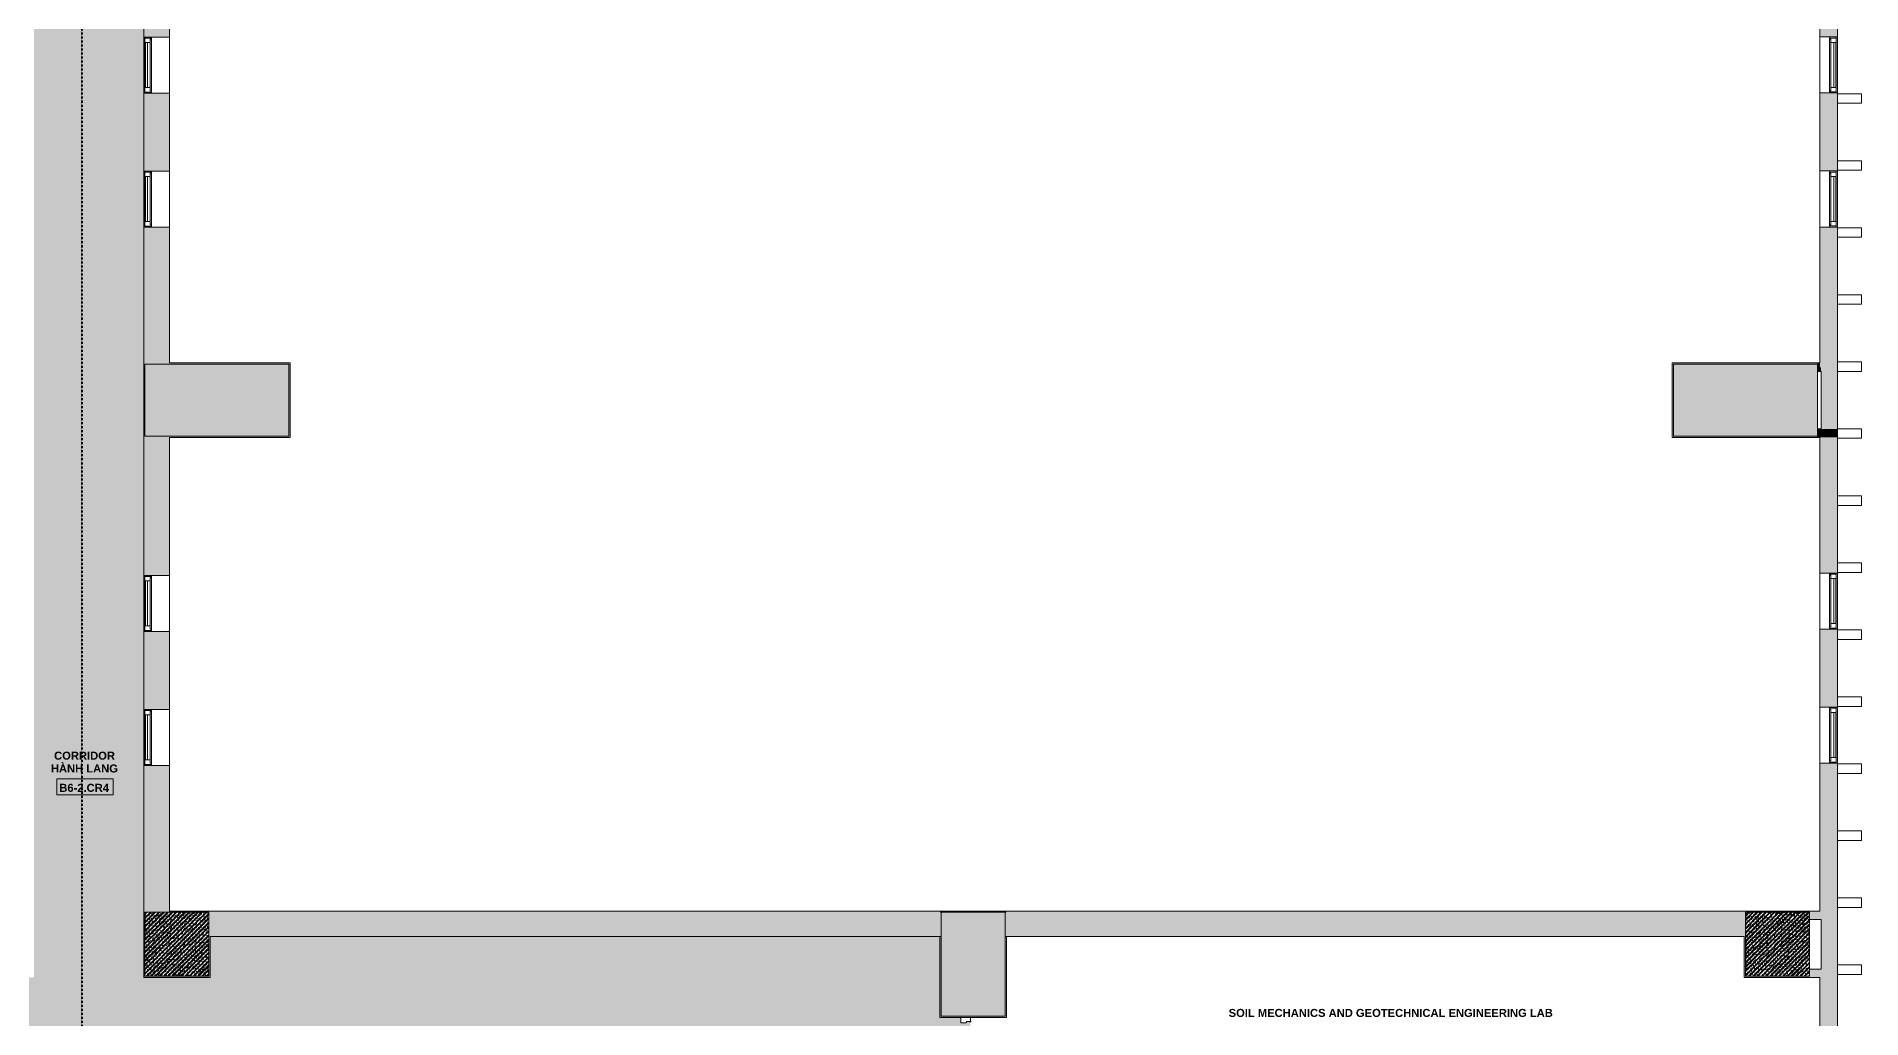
# Model space of a CAD drawing. Header units: millimetres. Extents: x -31340 to 17660, y 19597 to 75297.
# Drawn here: x -5145 to 17660, y 33019 to 45292 of the extents above; entities that cross this region are included whole.
import ezdxf

# ---------------------------------------------------------------- set-up
doc = ezdxf.new("R2010")
doc.units = ezdxf.units.MM
doc.linetypes.add('Dash', pattern=[6.35, 3.175, -3.175])
doc.linetypes.add('dash 1-1', pattern=[2, 1, -1])
for name, color, linetype, lineweight in [('A-AREA-IDEN', 2, 'Continuous', 9), ('A-DETL', 90, 'Continuous', 5), ('A-DOOR', 31, 'Continuous', 5), ('A-FLOR', 192, 'Continuous', 5), ('A-FLOR-PATT', 8, 'Continuous', 5), ('A-GLAZ', 151, 'Continuous', 5), ('A-GLAZ-CWMG', 51, 'Continuous', 5), ('A-GLAZ-HDLN', 1, 'Dash', 5), ('A-WALL', 113, 'Continuous', 5), ('A-WALL-PATT', 111, 'Continuous', 5), ('S-COLS', 52, 'Continuous', 5)]:
    doc.layers.add(name, color=color, linetype=linetype, lineweight=lineweight)
doc.styles.add('Arial_B', font='arialbd.ttf', dxfattribs={"height": 100})
pattern_1 = [(50, (0, 0), (63.763904, -5.57885), [6.668, -73.343]), (355, (0, 0), (-12.33488, 66.86951), [5.334, -58.674]), (100.451, (5.314, -0.465), (51.43036, 61.29098), [5.667, -62.332]), (46.184, (0, 17.78), (94.87722, -14.71484), [10.001, -110.014]), (96.636, (7.91, 16.55), (83.09115, 86.5993), [8.5, -93.497]), (351.184, (0, 17.78), (83.09204, 86.59928), [8.001, -88.011]), (21, (8.89, 13.335), (53.064487, -35.792726), [6.667, -73.342]), (326, (8.89, 13.335), (21.63066, 64.46546), [5.334, -58.674]), (71.451, (13.31, 10.35), (74.69646, 28.67237), [5.667, -62.332]), (37.5, (0, 0), (1.080413, 29.594271), [1.676, -56.286, 1.676, -57.887, -58.896]), (37.5, (0, 0), (1.080413, 29.594271), [-117.526, 1.676, -57.22]), (7.5, (0, 0), (23.386368, 35.063507), [1.676, -32.283, 1.676, -54.953, -22.447]), (7.5, (0, 0), (23.386368, 35.063507), [-90.589, 1.676, -20.771]), (327.5, (-19.825, 0), (47.456567, -2.005468), [1.676, -20.549, 1.676, -67.666, -92.011]), (327.5, (-19.825, 0), (47.456567, -2.005468), [-91.567, 1.676, -90.335]), (317.5, (-28.715, 0), (51.844948, 8.89904), [1.676, -27.216, 1.676, -44.374, -65.342]), (317.5, (-28.715, 0), (51.844948, 8.89904), [-74.943, 1.676, -63.665]), (45, (0, 0), (-26.71591, 26.71591), []), (45, (0, 10.89), (-26.71591, 26.71591), [])]

# ---------------------------------------------------------------- blocks, each defined once
blk = doc.blocks.new('M_Concrete-Square-Column - C1 - 800 X 800-V3-2nd Traffic Floor Plan - Pedestrian')
at = {"layer": 'S-COLS'}
h = blk.add_hatch(dxfattribs=at)
h.set_pattern_fill('FP_6', color=256, style=0, pattern_type=2)
h.set_pattern_definition([(50, (-16610.066, -33947), (63.763904, -5.57885), [6.667, -73.342]), (355, (-16610.066, -33947), (-12.33488, 66.86951), [5.334, -58.674]), (100.451, (-16604.75, -33947.465), (51.43036, 61.29098), [5.667, -62.332]), (46.184, (-16610.066, -33929.22), (94.87722, -14.71484), [10.001, -110.014]), (96.636, (-16602.16, -33930.45), (83.09115, 86.5993), [8.5, -93.497]), (351.184, (-16610.07, -33929.22), (83.09204, 86.59928), [8.001, -88.011]), (21, (-16601.176, -33933.665), (53.06449, -35.792726), [6.667, -73.342]), (326, (-16601.176, -33933.665), (21.63066, 64.46546), [5.334, -58.674]), (71.451, (-16596.754, -33936.65), (74.69646, 28.67237), [5.667, -62.332]), (37.5, (-16610.066, -33947), (1.080413, 29.594271), [1.676, -56.286, 1.676, -57.887, -58.896]), (37.5, (-16610.066, -33947), (1.080413, 29.594271), [-117.526, 1.676, -57.22]), (7.5, (-16610.066, -33947), (23.386368, 35.063507), [1.676, -32.283, 1.676, -54.953, -22.447]), (7.5, (-16610.066, -33947), (23.386368, 35.063507), [-90.589, 1.676, -20.771]), (327.5, (-16629.89, -33947), (47.456567, -2.005468), [1.676, -20.549, 1.676, -67.666, -92.012]), (327.5, (-16629.89, -33947), (47.456567, -2.005468), [-91.567, 1.676, -90.335]), (317.5, (-16638.78, -33947), (51.844948, 8.89904), [1.676, -27.216, 1.676, -44.374, -65.341]), (317.5, (-16638.78, -33947), (51.844948, 8.89904), [-74.943, 1.676, -63.665]), (45, (-16610.066, -33947), (-26.716616, 26.716616), []), (45, (-16610.066, -33936.11), (-26.716616, 26.716616), [])])
h.paths.add_polyline_path([(-400, -400), (400, -400), (400, 400), (-400, 400)])
at = {"layer": 'S-COLS', "lineweight": 15}
for p, q in [((400, 400), (-400, 400)), ((-400, 400), (-400, -400)), ((400, -400), (400, 400)), ((-400, -400), (400, -400))]:
    blk.add_line(p, q, dxfattribs=at)
blk = doc.blocks.new('M_Concrete-Square-Column - C1 - 800 X 800-V6-2nd Traffic Floor Plan - Pedestrian')
at = {"layer": 'S-COLS'}
h = blk.add_hatch(dxfattribs=at)
h.set_pattern_fill('FP_9', color=256, style=0, pattern_type=2)
h.set_pattern_definition([(50, (3389.934, -33947), (63.7639, -5.57885), [6.667, -73.342]), (355, (3389.934, -33947), (-12.33488, 66.86951), [5.334, -58.674]), (100.451, (3395.25, -33947.465), (51.43036, 61.29098), [5.667, -62.332]), (46.184, (3389.934, -33929.22), (94.87722, -14.71484), [10.001, -110.014]), (96.636, (3397.84, -33930.45), (83.09115, 86.5993), [8.5, -93.497]), (351.184, (3389.93, -33929.22), (83.09204, 86.59928), [8.001, -88.011]), (21, (3398.824, -33933.665), (53.06449, -35.79273), [6.667, -73.342]), (326, (3398.824, -33933.665), (21.63066, 64.46546), [5.334, -58.674]), (71.451, (3403.246, -33936.65), (74.69646, 28.67237), [5.667, -62.332]), (37.5, (3389.934, -33947), (1.080413, 29.594271), [1.676, -56.286, 1.676, -57.887, -58.896]), (37.5, (3389.934, -33947), (1.080413, 29.594271), [-117.526, 1.676, -57.22]), (7.5, (3389.934, -33947), (23.386368, 35.063507), [1.676, -32.283, 1.676, -54.953, -22.447]), (7.5, (3389.934, -33947), (23.386368, 35.063507), [-90.589, 1.676, -20.771]), (327.5, (3370.11, -33947), (47.456567, -2.005468), [1.676, -20.549, 1.676, -67.666, -92.012]), (327.5, (3370.11, -33947), (47.456567, -2.005468), [-91.567, 1.676, -90.335]), (317.5, (3361.22, -33947), (51.84495, 8.89904), [1.676, -27.216, 1.676, -44.374, -65.341]), (317.5, (3361.22, -33947), (51.84495, 8.89904), [-74.943, 1.676, -63.665]), (45, (3389.934, -33947), (-26.716616, 26.716616), []), (45, (3389.934, -33936.11), (-26.716616, 26.716616), [])])
h.paths.add_polyline_path([(-400, -400), (400, -400), (400, 400), (-400, 400)])
at = {"layer": 'S-COLS', "lineweight": 15}
for p, q in [((400, 400), (-400, 400)), ((-400, 400), (-400, -400)), ((400, -400), (400, 400)), ((-400, -400), (400, -400))]:
    blk.add_line(p, q, dxfattribs=at)
blk = doc.blocks.new('VGU_CLUSTER_W1A - W2A - W3A - W4 - W5C - W6 - VGU_CLUSTER_W1A-12668558-2nd Traffic Floor Plan - Pedestrian')
at = {"layer": 'A-GLAZ', "lineweight": 9}
for p, q in [((-350, -62), (-337, -62)), ((-337, -145), (-350, -145)), ((-337, -62), (-322, -62)), ((-337, -145), (-337, -62)), ((-337, -62), (-337, -145)), ((-281, -145), (-337, -145)), ((-322, -62), (-322, -78)), ((-322, -78), (-281, -78)), ((-281, -78), (-281, -145)), ((-281, -138), (-281, -113)), ((-281, -113), (281, -113)), ((281, -138), (-281, -138)), ((281, -78), (322, -78)), ((281, -145), (281, -78)), ((281, -113), (281, -138)), ((337, -145), (281, -145)), ((322, -62), (337, -62)), ((322, -78), (322, -62)), ((337, -62), (337, -145)), ((337, -62), (350, -62)), ((337, -145), (337, -62)), ((350, -145), (337, -145))]:
    blk.add_line(p, q, dxfattribs=at)
at = {"layer": 'A-GLAZ'}
for p, q in [((-322, -62), (322, -62)), ((-281, -78), (281, -78)), ((281, -145), (-281, -145))]:
    blk.add_line(p, q, dxfattribs=at)
at = {"layer": 'A-GLAZ-HDLN'}
for p in [(-13, -62), (13, -62)]:
    blk.add_line(p, (0, -62), dxfattribs=at)
blk = doc.blocks.new('DP3-DF201 - DP3-DF201b-10885522-2nd Traffic Floor Plan - Pedestrian')
at = {"layer": 'A-DOOR'}
for p, q in [((-903, 190), (-947, 190)), ((-947, 70), (-888, 70)), ((-900, 188), (-900, 174)), ((-900, 174), (-897, 174)), ((-900, 143), (-900, 174)), ((-897, 174), (-897, 193)), ((-888, 140), (-897, 140)), ((-885, 73), (-885, 137)), ((885, 137), (885, 73)), ((897, 140), (888, 140)), ((888, 70), (947, 70)), ((897, 193), (897, 174)), ((897, 174), (900, 174)), ((900, 174), (900, 188)), ((900, 174), (900, 143)), ((947, 190), (903, 190))]:
    blk.add_line(p, q, dxfattribs=at)
for centre, radius, start, end in [((-947, 187), 3, 90, 180.0361), ((-947, 187), 3, 141.4492, 180.0361), ((-947, 73), 3, 180, 270), ((-947, 73), 3, 180, 270), ((-947, 187), 3, 90, 128.5869), ((-900, 193), 3, 0, 249.3211), ((-903, 187), 3, 0, 90), ((-903, 187), 3, 45, 90), ((-900, 193), 3, 58.6638, 131.9935), ((-900, 193), 3, 58.6638, 131.9935), ((-900, 193), 3, 58.6638, 131.9935), ((-900, 193), 3, 58.6638, 131.9935), ((-900, 193), 3, 58.6638, 131.9935), ((-900, 193), 3, 58.6638, 131.9935), ((-900, 193), 3, 58.6638, 131.9935), ((-902, 188), 2.19, 3.0662, 59.0753), ((-903, 187), 3, 360, 36.7976), ((-897, 143), 3, 180, 270), ((-888, 137), 3, 360, 90), ((-888, 137), 3, 360, 90), ((-888, 73), 3, 270, 360), ((-888, 73), 3, 270, 360), ((888, 137), 3, 90, 180), ((888, 137), 3, 90, 180), ((888, 73), 3, 180, 270), ((888, 73), 3, 180, 270), ((900, 193), 3, 290.6789, 180), ((897, 143), 3, 270, 360), ((900, 193), 3, 48.0065, 121.3362), ((900, 193), 3, 48.0065, 121.3362), ((900, 193), 3, 48.0065, 121.3362), ((900, 193), 3, 48.0065, 121.3362), ((900, 193), 3, 48.0065, 121.3362), ((900, 193), 3, 48.0065, 121.3362), ((900, 193), 3, 48.0065, 121.3362), ((902, 188), 2.19, 120.9247, 176.9338), ((903, 187), 3, 90, 180), ((903, 187), 3, 90, 180), ((947, 187), 3, 359.9639, 90), ((947, 187), 3, 51.4131, 90), ((947, 73), 3, 270, 0), ((947, 73), 3, 270, 0), ((947, 187), 3, 359.9639, 38.5508)]:
    blk.add_arc(centre, radius, start, end, dxfattribs=at)
blk = doc.blocks.new('VGU_CLUSTER_W1A - W2A - W3A - W4 - W5C - W6 - VGU_CLUSTER_W1A-8561551-2nd Traffic Floor Plan - Pedestrian')
at = {"layer": 'A-GLAZ', "lineweight": 9}
for p, q in [((-337, 95), (-350, 95)), ((-350, 12), (-337, 12)), ((-337, 95), (-337, 12)), ((-281, 95), (-337, 95)), ((-337, 12), (-337, 95)), ((-337, 12), (-322, 12)), ((-322, 12), (-322, 28)), ((-322, 28), (-281, 28)), ((-281, 28), (-281, 95)), ((281, 88), (-281, 88)), ((-281, 88), (-281, 63)), ((-281, 63), (281, 63)), ((337, 95), (281, 95)), ((281, 95), (281, 28)), ((281, 63), (281, 88)), ((281, 28), (322, 28)), ((322, 28), (322, 12)), ((322, 12), (337, 12)), ((337, 12), (337, 95)), ((350, 95), (337, 95)), ((337, 95), (337, 12)), ((337, 12), (350, 12))]:
    blk.add_line(p, q, dxfattribs=at)
at = {"layer": 'A-GLAZ'}
for p, q in [((-322, 12), (322, 12)), ((281, 95), (-281, 95)), ((-281, 28), (281, 28))]:
    blk.add_line(p, q, dxfattribs=at)
at = {"layer": 'A-GLAZ-HDLN'}
for p in [(-13, 12), (13, 12)]:
    blk.add_line(p, (0, 12), dxfattribs=at)
blk = doc.blocks.new('Room Tag - Room Tag-8377849-2nd Traffic Floor Plan - Pedestrian')
at = {"layer": 'A-AREA-IDEN'}
for p, q in [((-7, -0.80625), (-7, -4.80625)), ((-7, -0.80625), (7, -0.80625)), ((7, -0.80625), (7, -4.80625)), ((-7, -4.80625), (7, -4.80625))]:
    blk.add_line(p, q, dxfattribs=at)

msp = doc.modelspace()

# ---------------------------------------------------------------- hatches: boundary and pattern name
at = {"layer": 'A-FLOR-PATT'}
h = msp.add_hatch(color=11, dxfattribs=at)
h.paths.add_polyline_path([(-5115, 20117), (-3805, 20117), (-3805, 21062), (-3375, 21062), (-3375, 22637), (-3272, 22637), (-3274, 22638), (-3275, 22640), (-3275, 22699), (-3274, 22701), (-3272, 22702), (-3208, 22702), (-3206, 22701), (-3205, 22699), (-3205, 22690), (-3204, 22688), (-3202, 22687), (-3158, 22687), (-3156, 22686), (-3155, 22684), (-3155, 22640), (-3156, 22638), (-3158, 22637), (-3155, 22637), (-3155, 23584), (-3171, 23584), (-3171, 23587), (-3202, 23587), (-3204, 23586), (-3205, 23584), (-3205, 23575), (-3206, 23573), (-3208, 23572), (-3272, 23572), (-3274, 23573), (-3275, 23575), (-3275, 23634), (-3274, 23636), (-3272, 23637), (-3375, 23637), (-3375, 26947), (-3790, 26947), (-3790, 26932), (-3805, 26932), (-3805, 27762), (-3790, 27762), (-3790, 27747), (-3375, 27747), (-3375, 27847), (-3372, 27847), (-3374, 27848), (-3375, 27850), (-3375, 27894), (-3374, 27896), (-3372, 27897), (-3360, 27897), (-3360, 28497), (-3372, 28497), (-3374, 28498), (-3375, 28500), (-3375, 28544), (-3374, 28546), (-3372, 28547), (-3375, 28547), (-3375, 31072), (2875, 31072), (2875, 24752), (3975, 24752), (3975, 24742), (5975, 24742), (5975, 24752), (6145, 24752), (6145, 31132), (6408, 31132), (6406, 31133), (6405, 31135), (6405, 31194), (6406, 31196), (6408, 31197), (6472, 31197), (6474, 31196), (6475, 31194), (6475, 31185), (6476, 31183), (6479, 31182), (6509, 31182), (6509, 31185), (6525, 31185), (6525, 32979), (6509, 32979), (6509, 32982), (6478, 32982), (6476, 32981), (6475, 32979), (6475, 32970), (6474, 32968), (6472, 32967), (6408, 32967), (6406, 32968), (6405, 32970), (6405, 33029), (6406, 33031), (6408, 33032), (6145, 33032), (6145, 34042), (-2975, 34042), (-2975, 33532), (-3805, 33532), (-3805, 54562), (-2975, 54562), (-2975, 54052), (-1290, 54052), (-1290, 54789), (-1292, 54787), (-1294, 54787), (-1295, 54788), (-1295, 54792), (-1293, 54793), (-1290, 54793), (-1290, 60432), (-1625, 60432), (-1625, 60532), (-1690, 60532), (-1690, 60602), (-1675, 60602), (-1675, 60636), (-1678, 60636), (-1677, 60657), (-1676, 60658), (-1672, 60657), (-1672, 60655), (-1673, 60653), (-1673, 60652), (-1290, 60652), (-1291, 66510), (-1292, 66509), (-1295, 66509), (-1295, 66510), (-1295, 66514), (-1293, 66515), (-1274, 66515), (-1274, 66512), (-1105, 66512), (-1105, 65972), (4458, 65973), (4457, 65974), (4458, 65977), (4458, 65977), (4462, 65977), (4463, 65975), (4463, 65972), (5957, 65972), (5958, 65977), (5959, 65978), (5963, 65977), (5963, 65974), (5962, 65973), (5962, 65972), (8558, 65973), (8557, 65974), (8558, 65977), (8558, 65977), (8562, 65977), (8563, 65975), (8563, 65972), (10057, 65972), (10058, 65977), (10059, 65978), (10063, 65977), (10063, 65974), (10062, 65973), (10062, 65972), (13510, 65972), (13510, 68712), (11640, 68712), (11640, 68812), (11575, 68812), (11575, 68882), (11590, 68882), (11590, 68917), (10693, 68917), (10693, 68916), (10690, 68916), (10690, 68882), (10705, 68882), (10705, 68812), (10640, 68812), (10640, 68712), (10320, 68712), (10320, 68815), (10319, 68813), (10317, 68812), (10258, 68812), (10256, 68813), (10255, 68815), (10255, 68879), (10256, 68881), (10258, 68882), (10267, 68882), (10269, 68883), (10270, 68885), (10270, 68916), (10267, 68916), (10267, 68927), (9370, 68927), (9370, 68885), (9371, 68883), (9373, 68882), (9382, 68882), (9384, 68881), (9385, 68879), (9385, 68815), (9384, 68813), (9382, 68812), (9323, 68812), (9321, 68813), (9320, 68815), (9320, 68712), (5545, 68712), (5545, 68815), (5544, 68813), (5542, 68812), (5483, 68812), (5481, 68813), (5480, 68815), (5480, 68879), (5481, 68881), (5483, 68882), (5492, 68882), (5494, 68883), (5495, 68885), (5495, 68927), (4698, 68927), (4698, 68916), (4695, 68916), (4695, 68885), (4696, 68883), (4698, 68882), (4707, 68882), (4709, 68881), (4710, 68879), (4710, 68815), (4709, 68813), (4707, 68812), (4648, 68812), (4646, 68813), (4645, 68815), (4645, 68712), (-1105, 68712), (-1105, 68312), (-1274, 68312), (-1274, 68309), (-1295, 68310), (-1296, 68310), (-1295, 68315), (-1292, 68315), (-1291, 68314), (-1290, 68314), (-1290, 68712), (-3375, 68712), (-3375, 71542), (-2875, 71542), (-2875, 71492), (-2860, 71492), (-2860, 71422), (-2925, 71422), (-2925, 71412), (-1925, 71412), (-1925, 71422), (-1990, 71422), (-1990, 71492), (-1975, 71492), (-1975, 71526), (-1978, 71526), (-1977, 71547), (-1976, 71548), (-1972, 71547), (-1972, 71544), (-1973, 71543), (-1973, 71542), (-1435, 71542), (-1435, 73062), (-1980, 73062), (-1980, 73132), (-1965, 73132), (-1965, 73182), (-1915, 73182), (-1915, 73192), (-2915, 73192), (-2915, 73182), (-2866, 73182), (-2868, 73184), (-2868, 73186), (-2867, 73187), (-2863, 73187), (-2862, 73185), (-2862, 73166), (-2865, 73166), (-2865, 73132), (-2850, 73132), (-2850, 73062), (-3375, 73062), (-3375, 73832), (-3805, 73832), (-3805, 74777), (-5175, 74777), (-5175, 73062), (-5470, 73062), (-5470, 73132), (-5455, 73132), (-5455, 73166), (-5458, 73166), (-5457, 73187), (-5456, 73188), (-5452, 73187), (-5452, 73184), (-5453, 73183), (-5453, 73182), (-5405, 73182), (-5405, 73192), (-6405, 73192), (-6405, 73182), (-6355, 73182), (-6355, 73132), (-6340, 73132), (-6340, 73062), (-6405, 73062), (-6405, 71542), (-5175, 71542), (-5175, 68702), (-5890, 68702), (-5890, 68712), (-7090, 68712), (-7090, 68702), (-8290, 68702), (-8290, 68712), (-9490, 68712), (-9490, 68702), (-10205, 68702), (-10205, 68712), (-11390, 68712), (-11390, 69677), (-11539, 69677), (-11537, 69675), (-11537, 69673), (-11538, 69672), (-11542, 69672), (-11543, 69674), (-11543, 69677), (-12830, 69677), (-12830, 68712), (-20045, 68712), (-20045, 69677), (-20224, 69677), (-20222, 69675), (-20222, 69673), (-20223, 69672), (-20227, 69672), (-20228, 69674), (-20228, 69677), (-21722, 69677), (-21722, 69672), (-21723, 69671), (-21727, 69672), (-21728, 69674), (-21727, 69676), (-21727, 69677), (-21905, 69677), (-21905, 68712), (-23495, 68712), (-23495, 70787), (-24439, 70787), (-24437, 70785), (-24437, 70783), (-24438, 70782), (-24442, 70782), (-24443, 70784), (-24443, 70803), (-24440, 70803), (-24440, 70837), (-24455, 70837), (-24455, 70907), (-24390, 70907), (-24390, 71002), (-25390, 71002), (-25390, 70907), (-25325, 70907), (-25325, 70837), (-25340, 70837), (-25340, 70787), (-26240, 70787), (-26240, 68707), (-26340, 68707), (-26340, 68642), (-26410, 68642), (-26410, 68657), (-26455, 68657), (-26455, 67760), (-26444, 67760), (-26444, 67757), (-26410, 67757), (-26410, 67772), (-26340, 67772), (-26340, 67707), (-26240, 67707), (-26240, 65357), (-26340, 65357), (-26340, 65292), (-26406, 65292), (-26406, 65307), (-26455, 65307), (-26455, 64410), (-26444, 64410), (-26444, 64407), (-26406, 64407), (-26406, 64422), (-26340, 64422), (-26340, 64357), (-26240, 64357), (-26240, 64037), (-26340, 64037), (-26340, 63972), (-26410, 63972), (-26410, 63987), (-26444, 63987), (-26444, 63984), (-26455, 63984), (-26455, 63087), (-26410, 63087), (-26410, 63102), (-26340, 63102), (-26340, 63037), (-26240, 63037), (-26240, 60552), (-26056, 60552), (-26058, 60554), (-26058, 60556), (-26057, 60557), (-26053, 60557), (-26052, 60555), (-26052, 60536), (-26055, 60536), (-26055, 60502), (-26040, 60502), (-26040, 60432), (-26240, 60432), (-26240, 58657), (-26340, 58657), (-26340, 58592), (-26410, 58592), (-26410, 58607), (-26455, 58607), (-26455, 57710), (-26444, 57710), (-26444, 57707), (-26410, 57707), (-26410, 57722), (-26340, 57722), (-26340, 57657), (-26240, 57657), (-26240, 55307), (-26340, 55307), (-26340, 55242), (-26410, 55242), (-26410, 55257), (-26455, 55257), (-26455, 54360), (-26444, 54360), (-26444, 54357), (-26410, 54357), (-26410, 54372), (-26340, 54372), (-26340, 54307), (-26240, 54307), (-26240, 53987), (-26340, 53987), (-26340, 53922), (-26410, 53922), (-26410, 53937), (-26444, 53937), (-26444, 53934), (-26455, 53934), (-26455, 53037), (-26410, 53037), (-26410, 53052), (-26340, 53052), (-26340, 52987), (-26240, 52987), (-26240, 48607), (-26340, 48607), (-26340, 48542), (-26410, 48542), (-26410, 48557), (-26455, 48557), (-26455, 47660), (-26444, 47660), (-26444, 47657), (-26410, 47657), (-26410, 47672), (-26340, 47672), (-26340, 47607), (-26240, 47607), (-26240, 47287), (-26340, 47287), (-26340, 47222), (-26410, 47222), (-26410, 47237), (-26444, 47237), (-26444, 47234), (-26455, 47234), (-26455, 46337), (-26410, 46337), (-26410, 46352), (-26340, 46352), (-26340, 46287), (-26240, 46287), (-26240, 41907), (-26340, 41907), (-26340, 41842), (-26410, 41842), (-26410, 41857), (-26455, 41857), (-26455, 40960), (-26444, 40960), (-26444, 40957), (-26410, 40957), (-26410, 40972), (-26340, 40972), (-26340, 40907), (-26240, 40907), (-26240, 40587), (-26340, 40587), (-26340, 40522), (-26410, 40522), (-26410, 40537), (-26444, 40537), (-26444, 40534), (-26455, 40534), (-26455, 39637), (-26410, 39637), (-26410, 39652), (-26340, 39652), (-26340, 39587), (-26240, 39587), (-26240, 35207), (-26340, 35207), (-26340, 35142), (-26410, 35142), (-26410, 35157), (-26455, 35157), (-26455, 34260), (-26444, 34260), (-26444, 34257), (-26410, 34257), (-26410, 34272), (-26340, 34272), (-26340, 34207), (-26240, 34207), (-26240, 33887), (-26340, 33887), (-26340, 33822), (-26410, 33822), (-26410, 33837), (-26444, 33837), (-26444, 33834), (-26455, 33834), (-26455, 32937), (-26410, 32937), (-26410, 32952), (-26340, 32952), (-26340, 32887), (-26240, 32887), (-26240, 28507), (-26340, 28507), (-26340, 28442), (-26410, 28442), (-26410, 28457), (-26455, 28457), (-26455, 27560), (-26444, 27560), (-26444, 27557), (-26410, 27557), (-26410, 27572), (-26340, 27572), (-26340, 27507), (-26240, 27507), (-26240, 27187), (-26340, 27187), (-26340, 27122), (-26410, 27122), (-26410, 27137), (-26444, 27137), (-26444, 27134), (-26455, 27134), (-26455, 26237), (-26410, 26237), (-26410, 26252), (-26340, 26252), (-26340, 26187), (-26240, 26187), (-26240, 24107), (-25355, 24107), (-25355, 24007), (-25290, 24007), (-25290, 23937), (-25305, 23937), (-25305, 23891), (-24408, 23891), (-24408, 23903), (-24405, 23903), (-24405, 23937), (-24420, 23937), (-24420, 24007), (-24355, 24007), (-24355, 24107), (-24105, 24107), (-24105, 31072), (-23275, 31072), (-23275, 30077), (-23126, 30077), (-23128, 30079), (-23128, 30081), (-23127, 30082), (-23123, 30082), (-23122, 30080), (-23122, 30077), (-21628, 30078), (-21627, 30082), (-21626, 30083), (-21622, 30082), (-21622, 30079), (-21623, 30078), (-21623, 30077), (-21475, 30077), (-21475, 31072), (-12095, 31072), (-12095, 30077), (-11947, 30078), (-11948, 30079), (-11947, 30082), (-11947, 30082), (-11943, 30082), (-11942, 30080), (-11942, 30077), (-10448, 30077), (-10447, 30082), (-10446, 30083), (-10442, 30082), (-10442, 30079), (-10443, 30078), (-10443, 30077), (-10295, 30077), (-10295, 31072), (-6625, 31072), (-6625, 31352), (-6525, 31352), (-6525, 31417), (-6455, 31417), (-6455, 31402), (-6421, 31402), (-6421, 31405), (-6400, 31404), (-6399, 31404), (-6400, 31399), (-6402, 31399), (-6404, 31400), (-6405, 31400), (-6405, 31072), (-5175, 31072), (-5175, 26557), (-6920, 26557), (-6920, 24957), (-5175, 24957), (-5175, 20117)])
h.paths.add_polyline_path([(-3158, 23587), (-3155, 23587), (-3155, 23588), (-3155, 23637), (-3158, 23637), (-3156, 23636), (-3155, 23634), (-3155, 23589), (-3156, 23588), (-3158, 23587)])
h.paths.add_polyline_path([(-3555, 30424), (-3555, 30445), (-3515, 30471), (-3504, 30478), (-3494, 30488), (-3491, 30497), (-3490, 30507), (-3490, 30530), (-3555, 30530), (-3555, 30548), (-3407, 30548), (-3407, 30484), (-3411, 30455), (-3416, 30446), (-3425, 30439), (-3436, 30434), (-3448, 30433), (-3462, 30435), (-3474, 30443), (-3483, 30455), (-3488, 30474), (-3496, 30463), (-3515, 30448), (-3520, 30445)])
h.paths.add_polyline_path([(-3448, 30451), (-3438, 30454), (-3432, 30459), (-3427, 30469), (-3425, 30484), (-3425, 30530), (-3471, 30530), (-3471, 30488), (-3469, 30467), (-3461, 30455), (-3454, 30453)])
h.paths.add_polyline_path([(-3407, 30580), (-3555, 30580), (-3555, 30599), (-3485, 30599), (-3485, 30677), (-3555, 30677), (-3555, 30696), (-3407, 30696), (-3407, 30677), (-3467, 30677), (-3467, 30599), (-3407, 30599)])
h.paths.add_polyline_path([(6522, 31132), (6525, 31132), (6525, 31134), (6525, 31133)])
h.paths.add_polyline_path([(6525, 31179), (6525, 31182), (6524, 31182), (6522, 31182), (6524, 31181), (6525, 31179)])
h.paths.add_polyline_path([(6524, 32982), (6525, 32983), (6525, 32984), (6524, 32983), (6522, 32982)])
h.paths.add_polyline_path([(6525, 33029), (6525, 33032), (6522, 33032), (6524, 33031)])
h.paths.add_polyline_path([(-6455, 33187), (-6525, 33187), (-6525, 33252), (-6625, 33252), (-6625, 33532), (-10605, 33532), (-10605, 35747), (-23275, 35747), (-23275, 33532), (-24105, 33532), (-24105, 34362), (-23495, 34362), (-23495, 35747), (-24105, 35747), (-24105, 35967), (-21905, 35967), (-21905, 61417), (-23275, 61417), (-23275, 60432), (-24270, 60432), (-24270, 60502), (-24255, 60502), (-24255, 60536), (-24258, 60536), (-24257, 60557), (-24256, 60558), (-24252, 60557), (-24252, 60555), (-24253, 60553), (-24253, 60552), (-24105, 60552), (-24105, 61637), (-21905, 61637), (-21905, 66412), (-5175, 66412), (-5175, 60652), (-3805, 60652), (-3805, 61262), (-2975, 61262), (-2975, 60652), (-2575, 60652), (-2575, 60602), (-2560, 60602), (-2560, 60532), (-2625, 60532), (-2625, 60432), (-5175, 60432), (-5175, 33532), (-6405, 33532), (-6405, 33203), (-6403, 33205), (-6401, 33205), (-6400, 33204), (-6400, 33200), (-6402, 33199), (-6421, 33199), (-6421, 33202), (-6455, 33202), (-6455, 33199)])
h.paths.add_polyline_path([(-16490, 33532), (-17305, 33532), (-17305, 34362), (-16475, 34362), (-16475, 33532)])
h.paths.add_polyline_path([(-23290, 40332), (-24105, 40332), (-24105, 41162), (-23275, 41162), (-23275, 40332)])
h.paths.add_polyline_path([(-3985, 46554), (-3985, 46575), (-3945, 46601), (-3934, 46608), (-3924, 46618), (-3921, 46627), (-3920, 46637), (-3920, 46660), (-3985, 46660), (-3985, 46678), (-3837, 46678), (-3837, 46614), (-3841, 46585), (-3846, 46576), (-3855, 46569), (-3866, 46564), (-3878, 46563), (-3892, 46565), (-3904, 46573), (-3913, 46585), (-3918, 46604), (-3926, 46593), (-3945, 46578), (-3950, 46575)])
h.paths.add_polyline_path([(-3878, 46581), (-3869, 46583), (-3862, 46589), (-3857, 46599), (-3855, 46618), (-3855, 46660), (-3902, 46660), (-3901, 46614), (-3899, 46597), (-3891, 46585), (-3884, 46583)])
h.paths.add_polyline_path([(-3837, 46710), (-3985, 46710), (-3985, 46729), (-3915, 46729), (-3915, 46807), (-3985, 46807), (-3985, 46826), (-3837, 46826), (-3837, 46807), (-3897, 46807), (-3897, 46729), (-3837, 46729)])
h.paths.add_polyline_path([(-23290, 47032), (-24105, 47032), (-24105, 47862), (-23275, 47862), (-23275, 47032)])
h.paths.add_polyline_path([(-24105, 53732), (-24105, 54562), (-23275, 54562), (-23275, 53732), (-24090, 53732)])
h.paths.add_polyline_path([(-3790, 65882), (-3805, 65882), (-3805, 66412), (-2975, 66412), (-2975, 65882), (-3349, 65882)])
h.paths.add_polyline_path([(-24083, 65882), (-24105, 65882), (-24105, 66412), (-23275, 66412), (-23275, 65882), (-23495, 65882)])
h.paths.add_polyline_path([(6160, 67532), (6145, 67532), (6145, 68347), (6975, 68347), (6975, 67532), (6960, 67532)])
h.paths.add_polyline_path([(-2833, 68532), (-2851, 68532), (-2851, 68680), (-2787, 68680), (-2758, 68676), (-2748, 68670), (-2742, 68662), (-2737, 68651), (-2736, 68639), (-2738, 68625), (-2746, 68613), (-2758, 68604), (-2777, 68599), (-2766, 68591), (-2751, 68572), (-2727, 68532), (-2748, 68532), (-2771, 68568), (-2781, 68583), (-2791, 68593), (-2800, 68596), (-2810, 68597), (-2833, 68597), (-2833, 68596)])
h.paths.add_polyline_path([(-2883, 68532), (-2902, 68532), (-2902, 68602), (-2980, 68602), (-2980, 68532), (-2999, 68532), (-2999, 68680), (-2980, 68680), (-2980, 68620), (-2902, 68620), (-2902, 68680), (-2883, 68680), (-2883, 68597)])
h.paths.add_polyline_path([(-2833, 68615), (-2787, 68616), (-2770, 68618), (-2758, 68626), (-2754, 68639), (-2756, 68648), (-2762, 68655), (-2772, 68660), (-2791, 68662), (-2833, 68662)])
h.paths.add_polyline_path([(4745, 68932), (6145, 68932), (6145, 71422), (5545, 71422), (5545, 71525), (5544, 71523), (5542, 71522), (5483, 71522), (5481, 71523), (5480, 71525), (5480, 71589), (5481, 71591), (5483, 71592), (5492, 71592), (5494, 71593), (5495, 71595), (5495, 71639), (5496, 71641), (5498, 71642), (5542, 71642), (5544, 71641), (5545, 71639), (5545, 71642), (6145, 71642), (6145, 74777), (4545, 74777), (4545, 71642), (4645, 71642), (4645, 71639), (4646, 71641), (4648, 71642), (4692, 71642), (4694, 71640), (4695, 71640), (4694, 71642), (4692, 71644), (4692, 71646), (4693, 71647), (4697, 71647), (4698, 71645), (4698, 71626), (4695, 71626), (4695, 71595), (4696, 71593), (4698, 71592), (4707, 71592), (4709, 71591), (4710, 71589), (4710, 71525), (4709, 71523), (4707, 71522), (4648, 71522), (4646, 71523), (4645, 71525), (4645, 71422), (4545, 71422), (4545, 68932), (4694, 68932), (4692, 68934), (4692, 68936), (4693, 68937), (4697, 68937), (4698, 68935), (4698, 68932)])
h.paths.add_polyline_path([(6085, 69102), (5585, 69102), (5585, 71102), (6085, 71102), (6085, 70217)])
h.paths.add_polyline_path([(5901, 71817), (5585, 71817), (5585, 73817), (6085, 73817), (6085, 71817)])
at = {"layer": 'A-WALL-PATT'}
h = msp.add_hatch(color=256, dxfattribs=at)
h.paths.add_polyline_path([(-3790, 41212), (-3485, 41212), (-3485, 42910), (-3805, 42910), (-3805, 41212)])
h.paths.add_polyline_path([(-3485, 43610), (-3485, 44585), (-3805, 44585), (-3805, 43610)])
h.paths.add_polyline_path([(-3790, 45285), (-3485, 45285), (-3485, 46982), (-3585, 46982), (-3585, 46397), (-3805, 46397), (-3805, 45285)])
h = msp.add_hatch(color=256, dxfattribs=at)
h.paths.add_polyline_path([(17360, 41157), (17360, 42911), (17140, 42911), (17140, 41157), (17155, 41157)])
h.paths.add_polyline_path([(17140, 43611), (17360, 43611), (17360, 44586), (17140, 44586)])
h.paths.add_polyline_path([(17360, 45286), (17360, 47037), (17140, 47037), (17140, 45286)])
for points in [[(-3805, 40282), (-3790, 40282), (-3790, 41212), (-3805, 41212), (-3805, 40297)], [(-3790, 41197), (-1990, 41197), (-1990, 41212), (-3790, 41212)], [(-1975, 40282), (-1975, 41212), (-1990, 41212), (-1990, 40282)], [(15310, 41197), (17110, 41197), (17110, 41212), (15295, 41212), (15295, 41197)], [(15310, 40282), (15310, 41197), (15295, 41197), (15295, 40282)], [(17140, 41107), (17155, 41107), (17155, 41157), (17140, 41157), (17140, 41212), (17110, 41212), (17110, 41107)], [(17360, 40387), (17360, 41157), (17155, 41157), (17155, 40387)], [(17140, 40282), (17360, 40282), (17360, 40387), (17110, 40387), (17110, 40282)], [(-3790, 40282), (-1990, 40282), (-1990, 40297), (-3790, 40297)], [(17110, 40297), (15310, 40297), (15310, 40282), (17110, 40282)], [(-2990, 34347), (-2975, 34347), (-2975, 34362), (-3805, 34362), (-3805, 34347), (-3349, 34347)], [(-3790, 33532), (-3790, 34347), (-3805, 34347), (-3805, 33532)], [(-2975, 33532), (-2975, 34347), (-2990, 34347), (-2990, 33532)], [(16195, 34042), (16195, 34362), (-2975, 34362), (-2975, 34042), (6160, 34042), (6160, 34347), (6960, 34347), (6960, 34042), (12838, 34042)], [(6968, 34362), (6153, 34362), (6153, 34347), (6968, 34347)], [(16195, 34347), (17010, 34347), (17010, 34362), (16195, 34362)], [(16210, 33532), (16210, 34347), (16195, 34347), (16195, 33532)], [(17360, 34257), (17360, 34362), (17010, 34362), (17010, 34257), (17155, 34257)], [(17360, 34257), (17155, 34257), (17155, 33637), (17360, 33637)], [(6145, 33047), (6160, 33047), (6160, 34042), (6145, 34042), (6145, 33276)], [(6975, 33032), (6975, 34042), (6960, 34042), (6960, 33032)], [(-3349, 33532), (-2990, 33532), (-2990, 33547), (-3790, 33547), (-3790, 33532)], [(16210, 33532), (17010, 33532), (17010, 33547), (16210, 33547)], [(17140, 33532), (17360, 33532), (17360, 33637), (17010, 33637), (17010, 33532)], [(6960, 33047), (6525, 33047), (6525, 33032), (6960, 33032)]]:
    msp.add_hatch(color=256, dxfattribs=at).paths.add_polyline_path(points)
h = msp.add_hatch(color=256, dxfattribs=at)
h.paths.add_polyline_path([(-3485, 34362), (-3485, 36182), (-3805, 36182), (-3805, 34362)])
h.paths.add_polyline_path([(-3805, 36882), (-3485, 36882), (-3485, 37857), (-3805, 37857), (-3805, 37380)])
h.paths.add_polyline_path([(-3485, 38557), (-3485, 40282), (-3805, 40282), (-3805, 38557), (-3790, 38557)])
h = msp.add_hatch(color=256, dxfattribs=at)
h.paths.add_polyline_path([(17360, 34362), (17360, 36211), (17140, 36211), (17140, 34362)])
h.paths.add_polyline_path([(17140, 36911), (17360, 36911), (17360, 37886), (17140, 37886), (17140, 37380)])
h.paths.add_polyline_path([(17360, 38586), (17360, 40282), (17140, 40282), (17140, 38586)])
h = msp.add_hatch(color=256, dxfattribs=at)
h.paths.add_polyline_path([(17155, 27762), (17360, 27762), (17360, 29511), (17140, 29511), (17140, 27762)])
h.paths.add_polyline_path([(17360, 30211), (17360, 31186), (17140, 31186), (17140, 30211)])
h.paths.add_polyline_path([(17360, 31886), (17360, 33532), (17140, 33532), (17140, 31886)])
h = msp.add_hatch(color=256, dxfattribs=at)
h.paths.add_polyline_path([(6525, 24742), (6525, 26947), (6160, 26947), (6160, 27747), (6525, 27747), (6525, 31132), (6145, 31132), (6145, 24742), (6160, 24742)])
h.paths.add_polyline_path([(6145, 33032), (6525, 33032), (6525, 33047), (6145, 33047)])
at = {"layer": 'S-COLS'}
h = msp.add_hatch(dxfattribs=at)
h.set_pattern_fill('FP_1', color=256, style=0, pattern_type=2)
h.set_pattern_definition(pattern_1)
h.paths.add_polyline_path([(-3790, 40297), (-1990, 40297), (-1990, 41197), (-3790, 41197), (-3790, 40899)])
h = msp.add_hatch(dxfattribs=at)
h.set_pattern_fill('FP_1', color=256, style=0, pattern_type=2)
h.set_pattern_definition(pattern_1)
h.paths.add_polyline_path([(17110, 40297), (17110, 41197), (15310, 41197), (15310, 40297)])
h = msp.add_hatch(dxfattribs=at)
h.set_pattern_fill('FP_1', color=256, style=0, pattern_type=2)
h.set_pattern_definition(pattern_1)
h.paths.add_polyline_path([(6960, 33047), (6960, 34347), (6160, 34347), (6160, 33047), (6479, 33047)])

# ---------------------------------------------------------------- linework, layer by layer
at = {"layer": 'A-DETL', "linetype": 'dash 1-1', "lineweight": 40}
msp.add_line((-4578, 55240), (-4578, 23067), dxfattribs=at)
at = {"layer": 'A-FLOR'}
msp.add_line((6525, 33032), (6525, 33029), dxfattribs=at)
at = {"layer": 'A-GLAZ-CWMG'}
for p, q in [((17360, 44577), (17360, 44457)), ((17660, 44577), (17360, 44577)), ((17660, 44457), (17660, 44577)), ((17360, 44457), (17660, 44457)), ((17360, 43740), (17360, 43620)), ((17660, 43740), (17360, 43740)), ((17360, 43620), (17660, 43620)), ((17660, 43620), (17660, 43740)), ((17360, 42902), (17360, 42782)), ((17660, 42902), (17360, 42902)), ((17660, 42782), (17660, 42902)), ((17360, 42782), (17660, 42782)), ((17360, 42065), (17360, 41945)), ((17660, 42065), (17360, 42065)), ((17660, 41945), (17660, 42065)), ((17360, 41945), (17660, 41945)), ((17360, 41227), (17360, 41107)), ((17660, 41227), (17360, 41227)), ((17360, 41107), (17660, 41107)), ((17660, 41107), (17660, 41227)), ((17360, 40390), (17360, 40270)), ((17660, 40390), (17360, 40390)), ((17660, 40270), (17660, 40390)), ((17360, 40270), (17660, 40270)), ((17360, 39552), (17360, 39432)), ((17660, 39552), (17360, 39552)), ((17660, 39432), (17660, 39552)), ((17360, 39432), (17660, 39432)), ((17360, 38715), (17360, 38595)), ((17660, 38715), (17360, 38715)), ((17360, 38595), (17660, 38595)), ((17660, 38595), (17660, 38715)), ((17360, 37877), (17360, 37757)), ((17660, 37877), (17360, 37877)), ((17660, 37757), (17660, 37877)), ((17360, 37757), (17660, 37757)), ((17360, 37040), (17360, 36920)), ((17660, 37040), (17360, 37040)), ((17660, 36920), (17660, 37040)), ((17360, 36920), (17660, 36920)), ((17360, 36202), (17360, 36082)), ((17660, 36202), (17360, 36202)), ((17360, 36082), (17660, 36082)), ((17660, 36082), (17660, 36202)), ((17360, 35365), (17360, 35245)), ((17660, 35365), (17360, 35365)), ((17660, 35245), (17660, 35365)), ((17360, 35245), (17660, 35245)), ((17360, 34527), (17360, 34407)), ((17660, 34527), (17360, 34527)), ((17660, 34407), (17660, 34527)), ((17360, 34407), (17660, 34407)), ((17360, 33690), (17360, 33570)), ((17660, 33690), (17360, 33690)), ((17360, 33570), (17660, 33570)), ((17660, 33570), (17660, 33690))]:
    msp.add_line(p, q, dxfattribs=at)
at = {"layer": 'A-WALL', "lineweight": 15}
for p, q in [((17360, 45286), (17360, 49611)), ((-3485, 45285), (-3485, 46982)), ((17140, 46982), (17140, 45286)), ((-3805, 46397), (-3805, 45285)), ((-3805, 45285), (-3485, 45285)), ((17140, 45286), (17360, 45286)), ((-3805, 44585), (-3805, 43610)), ((-3485, 44585), (-3805, 44585)), ((-3485, 43610), (-3485, 44585)), ((17140, 44586), (17140, 43611)), ((17360, 44586), (17140, 44586)), ((17360, 43611), (17360, 44586)), ((-3805, 43610), (-3485, 43610)), ((17140, 43611), (17360, 43611)), ((-3485, 42910), (-3805, 42910)), ((-3805, 42910), (-3805, 38557)), ((-3485, 41212), (-3485, 42910)), ((17140, 42911), (17140, 41212)), ((17360, 42911), (17140, 42911)), ((17360, 38586), (17360, 42911)), ((-3790, 40297), (-3790, 41197)), ((-3790, 41197), (-1990, 41197)), ((-1975, 41212), (-3485, 41212)), ((-1990, 41197), (-1990, 40297)), ((-1975, 40282), (-1975, 41212)), ((17140, 41212), (15295, 41212)), ((15295, 41212), (15295, 40282)), ((15310, 41197), (17110, 41197)), ((15310, 40297), (15310, 41197)), ((17110, 41197), (17110, 41107)), ((17110, 41107), (17155, 41107)), ((17155, 41107), (17155, 40387)), ((17155, 40387), (17110, 40387)), ((17110, 40387), (17110, 40297)), ((-1990, 40297), (-3790, 40297)), ((-3485, 38557), (-3485, 40282)), ((-3485, 40282), (-1975, 40282)), ((15295, 40282), (17140, 40282)), ((17110, 40297), (15310, 40297)), ((17140, 40282), (17140, 38586)), ((-3805, 38557), (-3485, 38557)), ((17140, 38586), (17360, 38586)), ((-3805, 37857), (-3805, 36882)), ((-3485, 37857), (-3805, 37857)), ((-3485, 36882), (-3485, 37857)), ((17140, 37886), (17140, 36911)), ((17360, 37886), (17140, 37886)), ((17360, 36911), (17360, 37886)), ((-3805, 36882), (-3485, 36882)), ((17140, 36911), (17360, 36911)), ((-3805, 36182), (-3805, 34362)), ((-3485, 36182), (-3805, 36182)), ((-3485, 34362), (-3485, 36182)), ((17140, 36211), (17140, 34362)), ((17360, 36211), (17140, 36211)), ((17360, 31886), (17360, 36211)), ((-3805, 34362), (-3805, 33532)), ((-2975, 34362), (-3485, 34362)), ((16195, 34362), (-2975, 34362)), ((6968, 34362), (6153, 34362)), ((6153, 34362), (6153, 34347)), ((6153, 34347), (6968, 34347)), ((6968, 34347), (6968, 34362)), ((17140, 34362), (16195, 34362)), ((17010, 34257), (17155, 34257)), ((17155, 34257), (17155, 33637)), ((-2975, 33532), (-2975, 34042)), ((-2975, 34042), (6160, 34042)), ((6145, 34042), (6145, 33047)), ((6160, 34042), (6145, 34042)), ((6160, 33047), (6160, 34042)), ((6960, 34042), (6960, 33047)), ((16195, 34042), (6960, 34042)), ((6975, 33032), (6975, 34042)), ((16195, 34042), (16195, 33532)), ((-3805, 33532), (-2975, 33532)), ((16195, 33532), (17140, 33532)), ((17155, 33637), (17010, 33637)), ((17140, 33532), (17140, 31886)), ((6145, 33047), (6145, 33032)), ((6145, 33032), (6525, 33032)), ((6960, 33047), (6160, 33047)), ((6525, 33032), (6975, 33032))]:
    msp.add_line(p, q, dxfattribs=at)
at = {"layer": 'A-WALL'}
for p, q in [((-3805, 44585), (-3805, 45285)), ((-3485, 45285), (-3485, 44585)), ((17140, 44586), (17140, 45286)), ((17360, 45286), (17360, 44586)), ((-3805, 42910), (-3805, 43610)), ((-3485, 43610), (-3485, 42910)), ((17140, 42911), (17140, 43611)), ((17360, 43611), (17360, 42911)), ((-3805, 37857), (-3805, 38557)), ((-3485, 38557), (-3485, 37857)), ((17140, 37886), (17140, 38586)), ((17360, 38586), (17360, 37886)), ((-3805, 36182), (-3805, 36882)), ((-3485, 36882), (-3485, 36182)), ((17140, 36211), (17140, 36911)), ((17360, 36911), (17360, 36211))]:
    msp.add_line(p, q, dxfattribs=at)
at = {"layer": 'S-COLS', "lineweight": 15}
for p, q in [((-1990, 41197), (-3790, 41197)), ((-3790, 41197), (-3790, 40297)), ((-1990, 40297), (-1990, 41197)), ((17110, 41197), (15310, 41197)), ((15310, 41197), (15310, 40297)), ((17110, 40297), (17110, 41197)), ((-3790, 40297), (-1990, 40297)), ((15310, 40297), (17110, 40297)), ((6960, 34347), (6160, 34347)), ((6160, 34347), (6160, 34042)), ((6960, 34042), (6960, 34347)), ((6160, 34042), (6160, 33047)), ((6960, 33047), (6960, 34042)), ((6160, 33047), (6960, 33047))]:
    msp.add_line(p, q, dxfattribs=at)

# ---------------------------------------------------------------- block references
at = {"layer": 'A-AREA-IDEN', "xscale": 49.99999999999998, "yscale": 49.99999999999998, "zscale": 49.99999999999998}
msp.add_blockref('Room Tag - Room Tag-8377849-2nd Traffic Floor Plan - Pedestrian', (-4539, 36056), dxfattribs=at)
at = {"layer": 'A-DOOR', "rotation": 269.9999999999999}
msp.add_blockref('DP3-DF201 - DP3-DF201b-10885522-2nd Traffic Floor Plan - Pedestrian', (6335, 32082), dxfattribs=at)
at = {"layer": 'A-GLAZ'}
for name, p, rotation in [('VGU_CLUSTER_W1A - W2A - W3A - W4 - W5C - W6 - VGU_CLUSTER_W1A-12668558-2nd Traffic Floor Plan - Pedestrian', (-3645, 44935), 269.9999999999999), ('VGU_CLUSTER_W1A - W2A - W3A - W4 - W5C - W6 - VGU_CLUSTER_W1A-8561551-2nd Traffic Floor Plan - Pedestrian', (17250, 44936), 270), ('VGU_CLUSTER_W1A - W2A - W3A - W4 - W5C - W6 - VGU_CLUSTER_W1A-12668558-2nd Traffic Floor Plan - Pedestrian', (-3645, 43260), 269.9999999999999), ('VGU_CLUSTER_W1A - W2A - W3A - W4 - W5C - W6 - VGU_CLUSTER_W1A-8561551-2nd Traffic Floor Plan - Pedestrian', (17250, 43261), 270), ('VGU_CLUSTER_W1A - W2A - W3A - W4 - W5C - W6 - VGU_CLUSTER_W1A-12668558-2nd Traffic Floor Plan - Pedestrian', (-3645, 38207), 269.9999999999999), ('VGU_CLUSTER_W1A - W2A - W3A - W4 - W5C - W6 - VGU_CLUSTER_W1A-8561551-2nd Traffic Floor Plan - Pedestrian', (17250, 38236), 270), ('VGU_CLUSTER_W1A - W2A - W3A - W4 - W5C - W6 - VGU_CLUSTER_W1A-12668558-2nd Traffic Floor Plan - Pedestrian', (-3645, 36532), 269.9999999999999), ('VGU_CLUSTER_W1A - W2A - W3A - W4 - W5C - W6 - VGU_CLUSTER_W1A-8561551-2nd Traffic Floor Plan - Pedestrian', (17250, 36561), 270)]:
    msp.add_blockref(name, p, dxfattribs=dict(at, rotation=rotation))
at = {"layer": 'S-COLS', "lineweight": 15}
for name, p in [('M_Concrete-Square-Column - C1 - 800 X 800-V6-2nd Traffic Floor Plan - Pedestrian', (-3390, 33947)), ('M_Concrete-Square-Column - C1 - 800 X 800-V3-2nd Traffic Floor Plan - Pedestrian', (16610, 33947))]:
    msp.add_blockref(name, p, dxfattribs=at)

# ---------------------------------------------------------------- texts
at = {"layer": 'A-AREA-IDEN', "char_height": 100, "attachment_point": 1, "style": 'Arial_B'}
for s, insert, width in [('CORRIDOR', (-4925, 36354), 933.97), ('HÀNH LANG', (-4965, 36194), 1030.17), ('B6-2.CR4', (-4860, 35952), 765.61), ('SOIL MECHANICS AND GEOTECHNICAL ENGINEERING LAB', (9752, 33139), 5002.53)]:
    msp.add_mtext(s, dxfattribs=dict(at, insert=insert, width=width))

doc.saveas('drawing.dxf')
